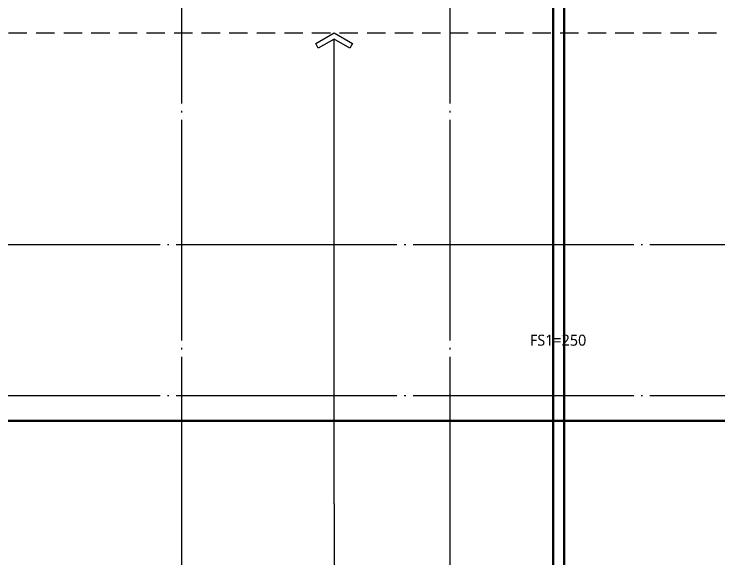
# Model space of a CAD drawing. Header units: millimetres. Extents: x -734060 to 504600, y -7739 to 118800.
# Drawn here: x 53650 to 72817, y 57406 to 72213 of the extents above; entities that cross this region are included whole.
import ezdxf
from ezdxf.enums import TextEntityAlignment as Align

# ---------------------------------------------------------------- set-up
doc = ezdxf.new("R2010")
doc.units = ezdxf.units.MM
doc.header["$LTSCALE"] = 200
for name, pattern in [('CEN-GAUN', [32.2, 30, -1, 0.2, -1]), ('HID', [2.3, 1.5, -0.8]), ('HID2-GAUN', [3.75, 2.5, -1.25]), ('HIDDEN', [0.375, 0.25, -0.125])]:
    doc.linetypes.add(name, pattern=pattern)
doc.layers.get('DEFPOINTS').update_dxf_attribs({"color": 137})
for name, color, linetype in [('0-TEXT SLAB', 7, 'Continuous'), ('0배근라인', 4, 'HIDDEN'), ('CEN', 1, 'CEN-GAUN'), ('S-STG', 4, 'Continuous'), ('SYM-LEAD', 6, 'Continuous')]:
    doc.layers.add(name, color=color, linetype=linetype)
doc.styles.add('울릉도L', font='malgun.ttf')

# ---------------------------------------------------------------- blocks, each defined once
blk = doc.blocks.new('*U54')
at = {"layer": 'SYM-LEAD'}
for q in [(35506, 67814), (50977, 67814)]:
    blk.add_line((48142, 67814), q, dxfattribs=at)
for points in [[(35754, 68243), (35506, 67814), (35754, 67385), (35630, 67314), (35342, 67814), (35630, 68314)], [(50729, 68243), (50977, 67814), (50729, 67385), (50853, 67314), (51142, 67814), (50853, 68314)]]:
    blk.add_lwpolyline(points, close=True, dxfattribs=at)

msp = doc.modelspace()

# ---------------------------------------------------------------- linework, layer by layer
at = {"layer": '0-TEXT SLAB', "const_width": 60}
msp.add_lwpolyline([(68310.9, 42650), (68310.9, 86150)], dxfattribs=at)
at = {"layer": '0-TEXT SLAB', "linetype": 'HID', "ltscale": 3, "const_width": 60}
for points in [[(68610.9, 42650), (68610.9, 86150)], [(91500, 61158.484), (41650, 61158.484)]]:
    msp.add_lwpolyline(points, dxfattribs=at)
at = {"layer": '0배근라인', "linetype": 'HID2-GAUN'}
msp.add_line((41500, 71700), (91000, 71700), dxfattribs=at)
at = {"layer": 'CEN'}
for p, q in [((58200, 95100), (58200, 32900)), ((65500, 95100), (65500, 32900)), ((32300, 65950), (103500, 65950)), ((32300, 61850), (103500, 61850))]:
    msp.add_line(p, q, dxfattribs=at)

# ---------------------------------------------------------------- block references
at = {"layer": 'S-STG', "rotation": 270}
msp.add_blockref('*U54', (-5461.76, 107041.55), dxfattribs=at)

# ---------------------------------------------------------------- texts
at = {"layer": 'DEFPOINTS', "style": '울릉도L'}
msp.add_text('FS1=250', height=300, dxfattribs=at).set_placement((67675.569, 63350.713), align=Align.MIDDLE_LEFT)

doc.saveas('drawing.dxf')
